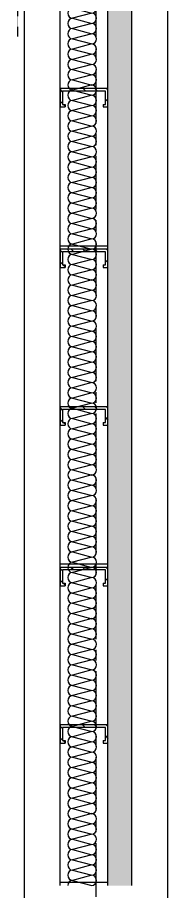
# Model space of a CAD drawing. Extents: x -599358 to 2865263, y -1062760 to 486533.
# Drawn here: x 252831 to 253461, y -699449 to -695786 of the extents above; entities that cross this region are included whole.
import ezdxf

# ---------------------------------------------------------------- set-up
doc = ezdxf.new("R2010")
doc.units = 0
doc.linetypes.add('CENTER', pattern=[2, 1.25, -0.25, 0.25, -0.25])
doc.linetypes.add('DASH', pattern=[0.35, 0.25, -0.1])
for name, color, linetype in [('A-HATCH-2', 251, 'Continuous'), ('A-LIN-V', 9, 'Continuous'), ('COLUMN', 9, 'Continuous'), ('DOTE', 1, 'CENTER'), ('PUB_HATCH', 8, 'Continuous'), ('WALL-MOVE', 6, 'Continuous')]:
    doc.layers.add(name, color=color, linetype=linetype)

# ---------------------------------------------------------------- blocks, each defined once
blk = doc.blocks.new('CURVEPATTERNLIB$SYSLIB$岩棉板')
at = {"color": 0}
for p, q in [((0, -17), (12, -67)), ((12, -67), (24, -17))]:
    blk.add_line(p, q, dxfattribs=at)
for centre, start, end in [((12, -17), 0, 180), ((0, -67), 270, 0), ((24, -67), 180, 270)]:
    blk.add_arc(centre, 12, start, end, dxfattribs=at)
blk = doc.blocks.new('CURVEPATTERNLIB$SYSLIB$防水材料1')
at = {"layer": 'PUB_HATCH'}
h = blk.add_hatch(dxfattribs=at)
h.set_pattern_fill('ANSI31', color=256, scale=10, angle=90, style=0)
h.set_pattern_definition([(45, (-196995.837, -685381.036), (11.22532015, -11.22532015), [])])
h.paths.add_polyline_path([(35, 0), (0, 0), (0, -100), (35, -100), (35, -90), (30, -90), (30, -95), (5, -95), (5, -5), (30, -5), (30, -10), (35, -10)])
h = blk.add_hatch(dxfattribs=at)
h.set_pattern_fill('ANSI31', color=256, scale=10, angle=90, style=0)
h.set_pattern_definition([(45, (-196695.837, -685381.036), (11.22532015, -11.22532015), [])])
h.paths.add_polyline_path([(335, 0), (300, 0), (300, -100), (335, -100), (335, -90), (330, -90), (330, -95), (305, -95), (305, -5), (330, -5), (330, -10), (335, -10)])
at = {"layer": 'A-LIN-V', "extrusion": (-3.26108e-18, 2.41725e-31, -1)}
blk.add_line((600, 0), (600, -100), dxfattribs=at)
at = {"layer": 'A-LIN-V'}
for p, q in [((30, -10), (35, -10)), ((330, -10), (335, -10)), ((30, -90), (35, -90)), ((330, -90), (335, -90))]:
    blk.add_line(p, q, dxfattribs=at)
at = {"layer": 'A-LIN-V', "extrusion": (-3.26108e-18, 2.41725e-31, -1)}
for points in [[(-35, -10), (-35, 0), (0, 0), (0, -100), (-35, -100), (-35, -90)], [(-335, -10), (-335, 0), (-300, 0), (-300, -100), (-335, -100), (-335, -90)], [(-30, -10), (-30, -5), (-5, -5), (-5, -95), (-30, -95), (-30, -90)], [(-330, -10), (-330, -5), (-305, -5), (-305, -95), (-330, -95), (-330, -90)]]:
    blk.add_lwpolyline(points, dxfattribs=at)
at = {"layer": 'A-LIN-V', "xscale": 0.8142221102150538, "yscale": 0.8108108108108109, "zscale": 0.8142221102150538}
for p in [(0, -20.1), (19.5, -20.1), (39.1, -20.1), (58.6, -20.1), (78.2, -20.1), (97.7, -20.1), (117.2, -20.1), (136.8, -20.1), (156.3, -20.1), (175.9, -20.1), (195.4, -20.1), (215, -20.1), (234.5, -20.1), (254, -20.1), (273.6, -20.1), (293.1, -20.1), (312.7, -20.1), (332.2, -20.1), (351.7, -20.1), (371.3, -20.1), (390.8, -20.1), (410.4, -20.1), (429.9, -20.1), (449.5, -20.1), (469, -20.1), (488.5, -20.1), (508.1, -20.1), (527.6, -20.1), (547.2, -20.1), (566.7, -20.1), (586.2, -20.1)]:
    blk.add_blockref('CURVEPATTERNLIB$SYSLIB$岩棉板', p, dxfattribs=at)

msp = doc.modelspace()

# ---------------------------------------------------------------- hatches: boundary and pattern name
at = {"layer": 'PUB_HATCH'}
h = msp.add_hatch(dxfattribs=at)
h.set_pattern_fill('石膏板', color=256, scale=30, style=0)
h.set_pattern_definition([(45, (2005746.45, -1269879.18), (-75.000002, 75.000002), [24, -82.06602]), (135, (2005913.42, -1269879.18), (-75.000002, -75.000002), [24, -82.06602])])
h.paths.add_polyline_path([(253210.6, -699424), (253310.6, -699424), (253310.6, -689724), (253210.6, -689724)])

# ---------------------------------------------------------------- linework, layer by layer
at = {"color": 6, "linetype": 'DASH'}
msp.add_line((252840.6, -691874), (252831.2, -695866.5), dxfattribs=at)
at = {"layer": 'A-LIN-V'}
for p, q in [((253210.6, -699424), (253210.6, -689774)), ((253010.6, -699424), (253010.6, -695424))]:
    msp.add_line(p, q, dxfattribs=at)
at = {"layer": 'COLUMN'}
msp.add_lwpolyline([(253460.6, -689724), (253460.6, -701424), (252860.6, -701424), (252860.6, -689724), (253460.6, -689724)], dxfattribs=at)
msp.add_lwpolyline([(253460.6, -689724), (253460.6, -701424), (252860.6, -701424), (252860.6, -689724), (253460.6, -689724)], dxfattribs=at)
at = {"layer": 'DOTE', "ltscale": 180}
msp.add_line((253160.6, -707030.8), (253160.6, -683185.7), dxfattribs=at)
at = {"layer": 'WALL-MOVE'}
for p, q in [((253210.6, -699424), (253210.6, -689724)), ((253310.6, -699424), (253310.6, -689724))]:
    msp.add_line(p, q, dxfattribs=at)

# ---------------------------------------------------------------- block references
at = {"layer": 'A-HATCH-2', "xscale": 2.200890239145068, "yscale": 1.999999999990687, "zscale": 1.999999999990687, "rotation": 269.9999999972885}
for p in [(253210.6, -695424), (253210.6, -696757.3), (253210.6, -698090.5)]:
    msp.add_blockref('CURVEPATTERNLIB$SYSLIB$防水材料1', p, dxfattribs=at)

doc.saveas('drawing.dxf')
